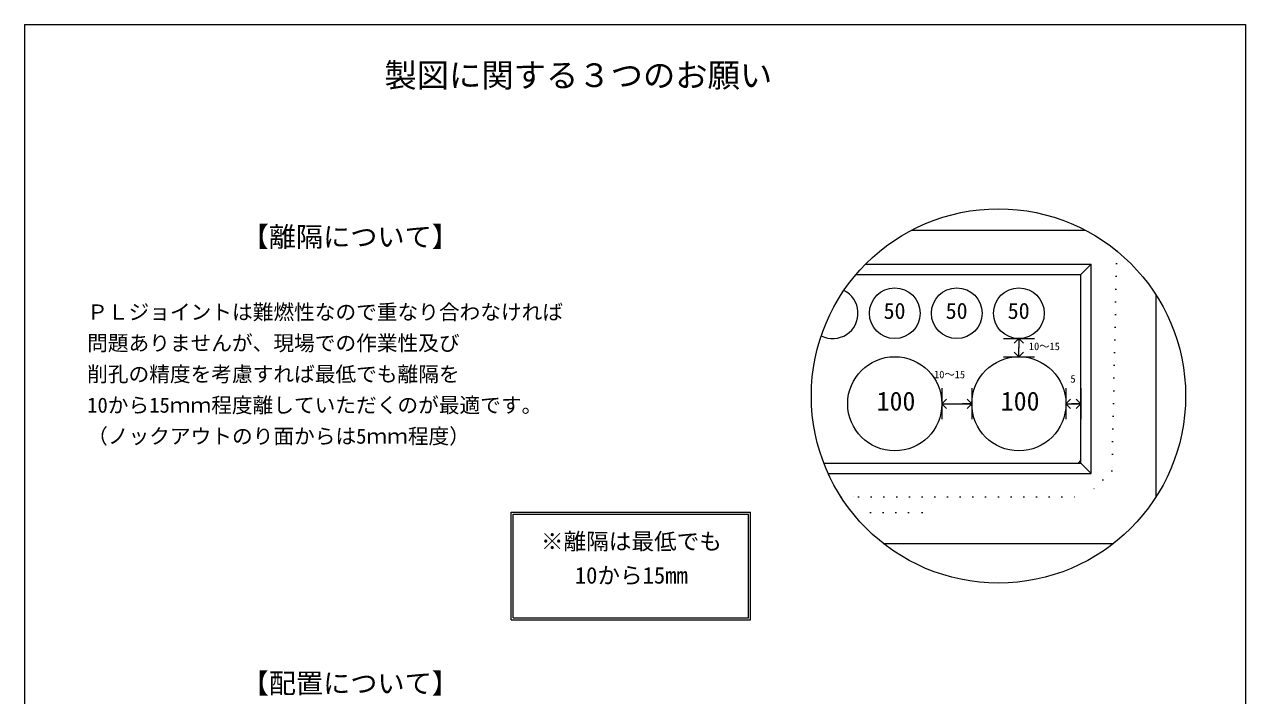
# Model space of a CAD drawing. Units: millimetres, scale not verified. Extents: x -4890 to 4890, y -2339 to 2340.
# Drawn here: x -4890 to -1830, y 658 to 2340 of the extents above; entities that cross this region are included whole.
import ezdxf
from ezdxf.enums import TextEntityAlignment as Align

# ---------------------------------------------------------------- set-up
doc = ezdxf.new("R2010")
doc.units = ezdxf.units.MM
doc.header["$LTSCALE"] = 10
doc.linetypes.add('DASHED1', pattern=[1.8, 1.2, -0.6])
doc.linetypes.add('USER5', pattern=[3.185, 0.01, -3.175])
for name, color, linetype, lineweight in [('0-2_waku', 7, 'Continuous', 18), ('0-3_gaikei', 7, 'Continuous', 18), ('0-4_kakure', 7, 'DASHED1', 5), ('0-5_sunpou', 7, 'Continuous', 5), ('0-8_hole', 7, 'Continuous', 18), ('0-9_uchigawa', 6, 'Continuous', 18), ('0-E_文字１', 7, 'Continuous', 18)]:
    doc.layers.add(name, color=color, linetype=linetype, lineweight=lineweight)
doc.styles.add('ＭＳ ゴシック', font='')
doc.styles.get('ＭＳ ゴシック').set_extended_font_data('MS Gothic')

# ---------------------------------------------------------------- blocks, each defined once
blk = doc.blocks.new('_Open90')
at = {"layer": '0-5_sunpou'}
blk.add_line((0, 0), (-1, 0), dxfattribs=at)
blk.add_lwpolyline([(-0.5, 0.5), (0, 0), (-0.5, -0.5)], dxfattribs=at)

msp = doc.modelspace()

# ---------------------------------------------------------------- linework, layer by layer
at = {"layer": '0-2_waku'}
for p, q in [((-4890.06, 2339.51), (-1830.06, 2339.51)), ((-4890.06, 2339.51), (-1830.06, 2339.51)), ((-4890.06, 2339.51), (-4890.06, -1935.49)), ((-1830.06, 2339.51), (-1830.06, -1935.49))]:
    msp.add_line(p, q, dxfattribs=at)
at = {"layer": '0-3_gaikei'}
for p, q in [((-2230.19, 1823.22), (-2668.32, 1823.22)), ((-2053.97, 1156.48), (-2053.97, 1660.85)), ((-2737.86, 1039.14), (-2160.64, 1039.14))]:
    msp.add_line(p, q, dxfattribs=at)
at = {"layer": '0-4_kakure', "linetype": 'USER5', "lineweight": 18}
for p, q in [((-2844.09, 1155.78), (-2799.88, 1155.78)), ((-2799.88, 1155.78), (-2229.64, 1155.78)), ((-2799.88, 1155.78), (-2229.64, 1155.78)), ((-2770.14, 1116.9), (-2773.28, 1069.77)), ((-2770.14, 1116.9), (-2666.46, 1116.9))]:
    msp.add_line(p, q, dxfattribs=at)
for points in [[(-2152.98, 1772.08), (-2164.84, 1220.58), (-2229.64, 1155.78)], [(-2770.14, 1116.9), (-2640.54, 1116.9), (-2601.66, 1155.78)]]:
    msp.add_lwpolyline(points, dxfattribs=at)
at = {"layer": '0-5_sunpou', "color": 150, "lineweight": 18}
for p, q in [((-2437, 1552.36), (-2359.24, 1552.36)), ((-2437, 1507), (-2359.24, 1507)), ((-2591.23, 1427.94), (-2591.23, 1350.18)), ((-2516.06, 1427.94), (-2516.06, 1350.18)), ((-2280.08, 1427.94), (-2280.08, 1350.18)), ((-2242.6, 1427.94), (-2242.6, 1350.18)), ((-2591.23, 1389.06), (-2516.06, 1389.06)), ((-2280.08, 1389.06), (-2242.6, 1389.06)), ((-2242.6, 1247.41), (-2249.77, 1240.02))]:
    msp.add_line(p, q, dxfattribs=at)
msp.add_circle((-2449.25, 1408.67), 468.88, dxfattribs=at)
at = {"layer": '0-8_hole'}
for centre, radius in [((-2709.16, 1615.86), 63.5), ((-2553.64, 1615.86), 63.5), ((-2398.12, 1615.86), 63.5), ((-2709.16, 1389.06), 117.94), ((-2398.12, 1389.06), 117.94)]:
    msp.add_circle(centre, radius, dxfattribs=at)
msp.add_arc((-2864.68, 1615.86), 63.5, 243.19936, 63.78529, dxfattribs=at)
at = {"layer": '0-9_uchigawa'}
for p, q in [((-2782.03, 1738.98), (-2216.68, 1738.98)), ((-2216.68, 1214.1), (-2216.68, 1738.98)), ((-2805.89, 1713.06), (-2799.88, 1713.06)), ((-2242.6, 1240.02), (-2242.6, 1713.06)), ((-2886.75, 1240.02), (-2799.88, 1240.02)), ((-2799.88, 1240.02), (-2242.6, 1240.02)), ((-2216.68, 1214.1), (-2242.6, 1240.02)), ((-2875.86, 1214.1), (-2799.88, 1214.1)), ((-2799.88, 1214.1), (-2216.68, 1214.1)), ((-3670.52, 1117.77), (-3070.52, 1117.77)), ((-3670.52, 847.77), (-3670.52, 1117.77)), ((-3665.52, 1112.77), (-3075.52, 1112.77)), ((-3665.52, 852.77), (-3665.52, 1112.77)), ((-3075.52, 852.77), (-3075.52, 1112.77)), ((-3070.52, 847.77), (-3070.52, 1117.77)), ((-3670.52, 847.77), (-3070.52, 847.77)), ((-3665.52, 852.77), (-3075.52, 852.77))]:
    msp.add_line(p, q, dxfattribs=at)
msp.add_lwpolyline([(-2799.88, 1713.06), (-2242.6, 1713.06), (-2216.68, 1738.98)], dxfattribs=at)

# ---------------------------------------------------------------- block references
at = {"layer": '0-5_sunpou', "xscale": 23.328, "yscale": 23.328}
for p, rotation in [((-2398.12, 1552.36), 90), ((-2398.12, 1507), 270), ((-2591.23, 1389.06), 180), ((-2280.08, 1389.06), 180)]:
    msp.add_blockref('_Open90', p, dxfattribs=dict(at, rotation=rotation))
for p in [(-2516.06, 1389.06), (-2242.6, 1389.06)]:
    msp.add_blockref('_Open90', p, dxfattribs=at)

# ---------------------------------------------------------------- texts
at = {"layer": '0-E_文字１', "style": 'ＭＳ ゴシック'}
for s, height, p in [('製図に関する３つのお願い', 59.38, (-3988.11, 2164.71)), ('【離隔について】', 49.88, (-4345.71, 1767.62)), ('ＰＬジョイントは難燃性なので重なり合わなければ', 38.01, (-4732.83, 1588.49)), ('50', 40.38, (-2737.14, 1589.5)), ('50', 40.38, (-2581.62, 1589.5)), ('50', 40.38, (-2426.1, 1589.5)), ('問題ありませんが、現場での作業性及び', 38.01, (-4732.83, 1510.73)), ('10～15', 19, (-2373.06, 1517.67)), ('削孔の精度を考慮すれば最低でも離隔を', 38.01, (-4732.83, 1432.97)), ('10～15', 19, (-2610.59, 1447.18)), ('5', 19, (-2268.92, 1436.14)), ('10から15ｍｍ程度離していただくのが最適です。', 38.01, (-4732.83, 1355.21)), ('100', 47.51, (-2754.45, 1357.73)), ('100', 47.51, (-2443.41, 1357.73)), ('（ノックアウトのり面からは5ｍｍ程度）', 38.01, (-4732.83, 1277.45)), ('※離隔は最低でも', 41.57, (-3595.85, 1010.98)), ('\u3000 10から15mm', 41.57, (-3595.85, 925.93)), ('【配置について】', 49.88, (-4345.71, 648.77))]:
    msp.add_text(s, height=height, dxfattribs=at).set_placement(p, align=Align.BOTTOM_LEFT)

doc.saveas('drawing.dxf')
